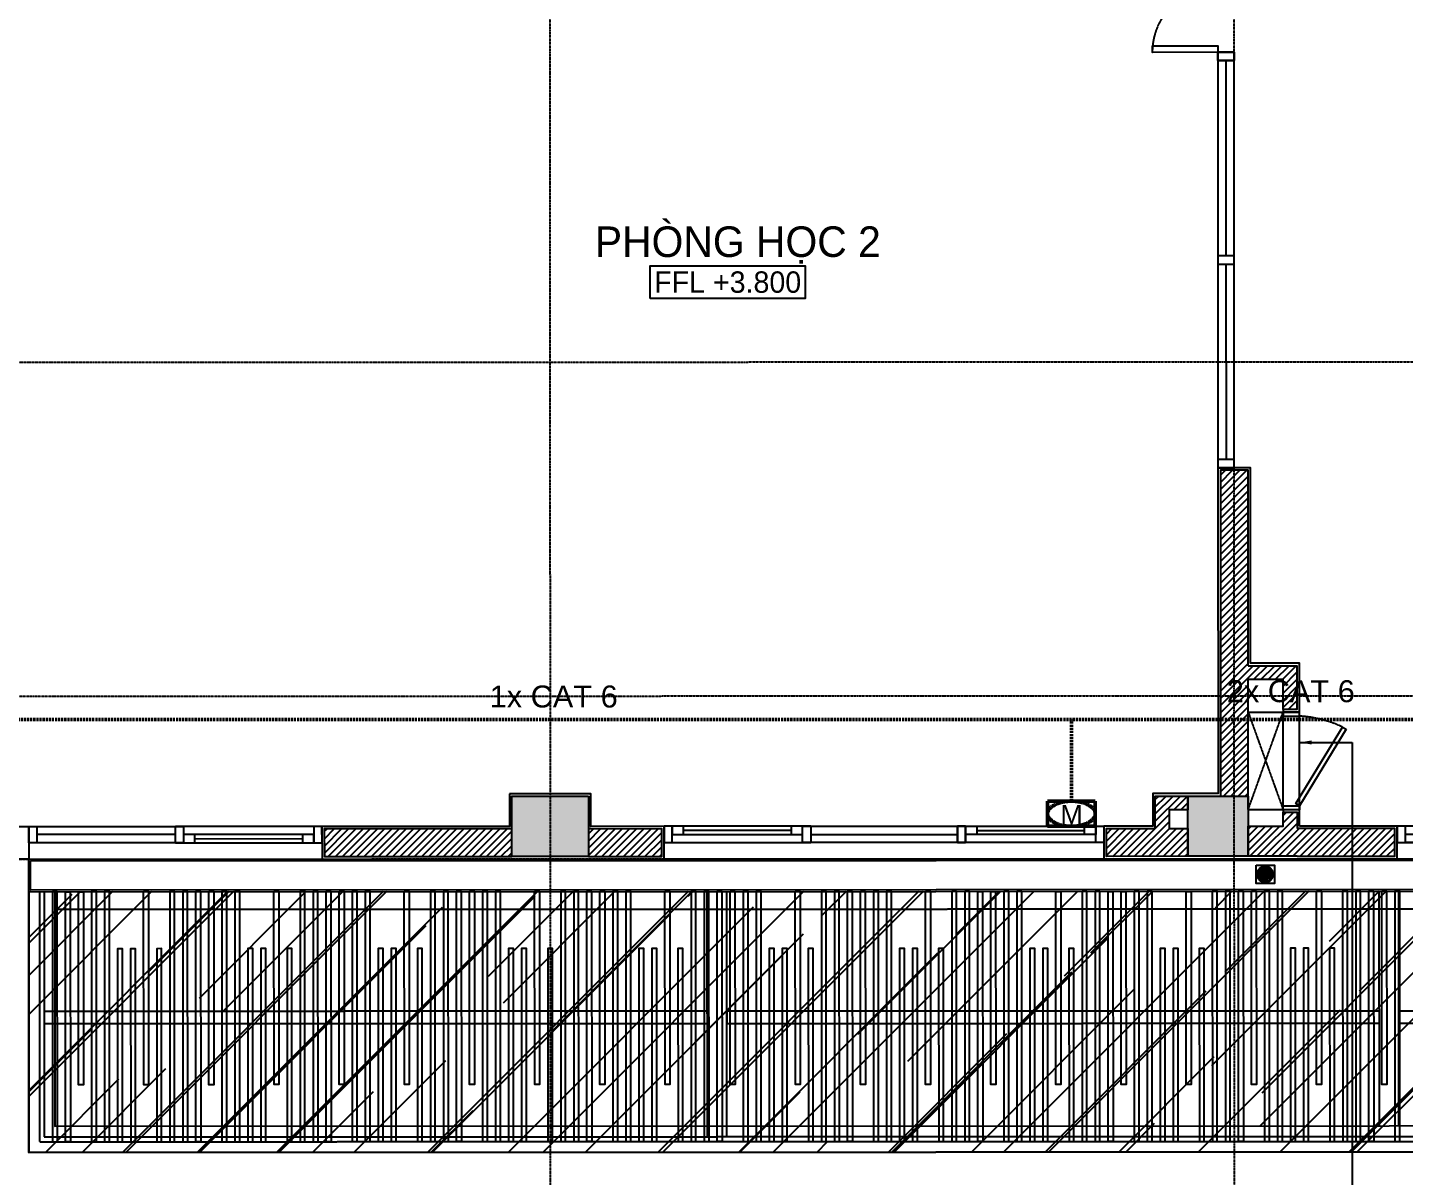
# Model space of a CAD drawing. Header units: inches. Extents: x 1721084 to 1854744, y 225101 to 488646.
# Drawn here: x 1727516 to 1735970, y 330174 to 337228 of the extents above; entities that cross this region are included whole.
import ezdxf
from ezdxf.enums import TextEntityAlignment as Align

# ---------------------------------------------------------------- set-up
doc = ezdxf.new("R2010")
doc.units = ezdxf.units.IN
doc.header["$MEASUREMENT"] = 0
doc.set_wipeout_variables(frame=1)
for name, pattern in [('ACAD_ISO03W100', [30, 12, -18]), ('DASHDOT', [25.399999999999995, 12.7, -6.349999999999998, 0, -6.349999999999998]), ('DASHED', [19.049999999999997, 12.7, -6.349999999999998]), ('X-PL-T2$0$X-GRID-T2$0$CENTER2', [1.125, 0.75, -0.125, 0.125, -0.125]), ('X-PL-T2$0$X-PL-T2$0$DASHEDX2', [1.5, 1, -0.5]), ('X-PL-T2$0$X-PL-T2$0$HIDDEN2', [0.1875, 0.125, -0.0625])]:
    doc.linetypes.add(name, pattern=pattern)
for name, color, linetype in [('A-ANNO-DIM 100', 252, 'Continuous'), ('DIEN - DAY DIEN', 2, 'ACAD_ISO03W100'), ('e-WIRE', 6, 'ACAD_ISO03W100'), ('X-PL-T2$0$A-XREF', 250, 'Continuous'), ('X-PL-T2$0$X-COLUM-T2$0$A-FLOR-COLS-CONC', 250, 'Continuous'), ('X-PL-T2$0$X-COLUM-T2$0$A-FLOR-PATT', 250, 'Continuous'), ('X-PL-T2$0$X-GRID-T2$0$A-GRID', 9, 'X-PL-T2$0$X-GRID-T2$0$CENTER2'), ('X-PL-T2$0$X-PL-T2$0$A-ANNO-RNAM', 250, 'Continuous'), ('X-PL-T2$0$X-PL-T2$0$A-FLOR-ABOV', 250, 'X-PL-T2$0$X-PL-T2$0$HIDDEN2'), ('X-PL-T2$0$X-PL-T2$0$A-FLOR-DOOR', 250, 'Continuous'), ('X-PL-T2$0$X-PL-T2$0$A-FLOR-MED', 33, 'Continuous'), ('X-PL-T2$0$X-PL-T2$0$A-FLOR-PATT', 250, 'Continuous'), ('X-PL-T2$0$X-PL-T2$0$A-FLOR-WALL', 250, 'Continuous'), ('X-PL-T2$0$X-PL-T2$0$A-FLOR-WALL-FNSH', 250, 'Continuous'), ('X-PL-T2$0$X-PL-T2$0$A-FLOR-WALL-PART', 250, 'Continuous'), ('X-PL-T2$0$X-PL-T2$0$A-FLOR-WDW', 250, 'Continuous'), ('X-PL-T2$0$X-PL-T2$0$A-FURN-EQPM', 250, 'Continuous'), ('X-PL-T2$0$X-PL-T2$0$A-XREF', 250, 'Continuous'), ('X-PL-T2$0$X-PL-T2$0$I-ANNO-LEVL-PLAN', 250, 'Continuous'), ('Xref$0$noi that13-5-2008$0$ID-FURN-ROOM-N', 6, 'Continuous')]:
    doc.layers.add(name, color=color, linetype=linetype)
doc.layers.add('TTLL', color=252, linetype='DASHED', lineweight=50)
doc.styles.add('HDUNGARC', font='vn_vni.shx')
doc.styles.add('X-PL-T2$0$HDUNGARC', font='vn_vni.shx')
doc.styles.add('X-PL-T2$0$X-PL-T2$0$SYMBTEXT', font='VAVON_.TTF')
doc.styles.add('Xref$0$noi that13-5-2008$0$Arial', font='arial.ttf')
doc.dimstyles.new('X-PL-T2$0$DIM-75', dxfattribs={"dimscale": 75, "dimtxt": 2, "dimasz": 1, "dimexe": 1, "dimexo": 1, "dimgap": 0.5, "dimtad": 1, "dimdec": 0, "dimzin": 0, "dimdsep": 46, "dimtxsty": 'X-PL-T2$0$HDUNGARC', "dimblk": 'X-PL-T2$0$_ArchTick', "dimcen": 2, "dimdle": 1, "dimclrd": 256, "dimclre": 9, "dimclrt": 3, "dimadec": 0, "dimazin": 0, "dimtfac": 1, "dimtdec": 0, "dimtix": 1, "dimtmove": 2, "dimatfit": 2, "dimfxl": 1, "dimtolj": 1, "dimtzin": 0, "dimarcsym": 2})
pattern_1 = [(45, (0, 0), (-22.09708691207961, 22.09708691207961), [])]

# ---------------------------------------------------------------- blocks, each defined once
blk = doc.blocks.new('X-PL-T2$0$X-COLUM-T2')
at = {"layer": 'X-PL-T2$0$X-COLUM-T2$0$A-FLOR-PATT'}
h = blk.add_hatch(dxfattribs=at)
h.set_pattern_fill('!BTCT', color=250, scale=20, pattern_type=2)
h.set_pattern_definition([(50, (0, 0), (143.4520365201507, -12.55042699651902), [15, -165]), (355, (0, 0), (-27.7502667226, 150.4384267400024), [12, -132]), (100.4514, (11.954336, -1.045868), (115.7018763428043, 137.8879084121907), [12.748038, -140.2284224]), (46.18419999999999, (0, 40), (213.4482097251289, -33.10380286580361), [22.5, -247.5]), (96.6356, (17.787349, 37.2413386), (186.9325411097406, 194.8235741800883), [19.1220576, -210.3426]), (351.1842000000001, (0, 40), (186.9323890267254, 194.8237201850649), [18, -198]), (21, (20, 30), (119.3814104236923, -80.52377813306776), [15, -165]), (326, (20, 30), (48.66306638431634, 145.0300090093706), [12, -132]), (71.45140000000002, (29.9484466, 23.2896788), (168.0445257162979, 64.50609934199048), [12.748038, -140.2284224]), (37.50000000000001, (0, 0), (2.431971063458133, 66.5787707662623), [0, -130.4, 0, -134, 0, -132.5]), (7.499999999999999, (0, 0), (52.61390748842972, 78.88234237647204), [0, -76.39999999999998, 0, -127.4, 0, -50.5]), (327.5, (-44.59999999999999, 0), (106.7644872344818, -4.510974346875951), [0, -50, 0, -156, 0, -207]), (317.5, (-64.6, 0), (116.6372338684772, 20.02099646646354), [0, -65, 0, -103.6, 0, -147]), (45, (0, 0), (-60.10407640085654, 60.10407640085654), []), (45, (0, 24.5), (-60.10407640085654, 60.10407640085654), [])])
h.paths.add_polyline_path([(20684.99999999997, 3915.000000000029), (20684.99999999997, 4285.000000000029), (20315.00000000014, 4285.000000000029), (20315.00000000014, 3915.000000000028)])
h.paths.add_polyline_path([(20684.99999918885, 685.0000000000252), (19915, 685.0000000000252), (19915, 374.633291643343), (20684.99999918885, 374.633291643343)])
h.paths.add_polyline_path([(15485.00000000006, -714.999999999898), (14815.00000000005, -714.999999999898), (14815.00000000005, -985.0000000000036), (15485.00000000006, -985.0000000000036)])
h.paths.add_polyline_path([(15014.99999999995, 3915.000000000008), (15384.99999999997, 3915.000000000006), (15384.99999999997, 4385.000000000029), (15014.99999999995, 4385.000000000029)])
h.paths.add_polyline_path([(8785.000000000158, 5464.999999999911), (8785.000000000158, 5934.999999999914), (8215.000000000158, 5934.999999999914), (8215.000000000158, 5464.999999999911)])
h.paths.add_polyline_path([(4734.999999999986, -984.9999999999866), (4734.999999999985, -614.9999999999108), (4264.999999999987, -614.9999999999127), (4264.999999999985, -984.9999999999866)])
h.paths.add_polyline_path([(8415.000000000015, -984.9999999999866), (8785.000000000016, -984.9999999999866), (8785.000000000016, -615), (8415.000000000015, -615.0000000000017)])
h.paths.add_polyline_path([(8785.000000000213, 11336.55203909345), (8415.00000000019, 11358.38688596063), (8415.000000000196, 10965.00146173001), (8785.000000000211, 10965.00000000014)])
h.paths.add_polyline_path([(20685.04201184696, 10634.25258519434), (20315.0000000002, 10656.09319950877), (20315.0000000002, 10215.00000000132), (20685.04201184696, 10215.00000000132)])
h.paths.add_polyline_path([(4734.999999999854, 11575.5550926392), (4264.999999999854, 11603.29124947027), (4264.999999999854, 11214.99999999993), (4734.999999999854, 11214.99999999993)])
h.paths.add_polyline_path([(15, 11335.00000000012), (15, 10965.00000000012), (385, 10965.00000000012), (385, 11335.00000000012)])
h.paths.add_polyline_path([(15, 5935.000000000001), (15, 5465), (585, 5465), (585, 5935)])
h.paths.add_polyline_path([(385, 15), (385, 385), (15, 385), (15, 15)])
at = {"layer": 'X-PL-T2$0$X-COLUM-T2$0$A-FLOR-COLS-CONC'}
blk.add_lwpolyline([(4734.999999999985, -614.9999999999127), (4734.999999999985, -984.9999999999866), (4264.999999999985, -984.9999999999866), (4264.999999999985, -614.9999999999127), (4734.999999999985, -614.9999999999127), (4734.999999999985, -614.9999999999127)], dxfattribs=at)
blk.add_lwpolyline([(8415.000000000015, -615), (8785.000000000016, -615), (8785.000000000016, -984.9999999999866), (8415.000000000015, -984.9999999999866)], close=True, dxfattribs=at)
blk = doc.blocks.new('X-PL-T2$0$X-PL-T2$0$gen dien')
for p, q in [((-100, 1.096632332e-07), (-100, 600.0000001096632)), ((0, 600), (-100, 600.0000001096632)), ((-100, 600.0000001096632), (-100, 575.0000000548317)), ((0, 0), (0, 600.0000001096632)), ((0, 574.9999999451683), (0, 600)), ((-100, 575.0000000548317), (0, 574.9999999451683)), ((-100, 1.096632332e-07), (-100, 25.00000005555194)), ((-100, 25.00000005555194), (0, 24.99999994588871)), ((0, 0), (-100, 1.096632332e-07)), ((0, 24.99999994588871), (0, 0))]:
    blk.add_line(p, q)
blk.add_lwpolyline([(285.9985910355408, 494.8014253642134), (0, 24.99999994588871), (-21.35025486489758, 38.00640905639011), (264.6442833971305, 507.8011771033426), (285.9985910355408, 494.8014253642134)])
at = {"color": 8, "linetype": 'X-PL-T2$0$X-PL-T2$0$DASHEDX2'}
blk.add_arc((-36.11508993109419, -121.9436275932345), 697.8787284959468, 64.47135879582088, 87.03362941652279, dxfattribs=at)
at = {"layer": 'X-PL-T2$0$X-PL-T2$0$A-FLOR-ABOV', "linetype": 'X-PL-T2$0$X-PL-T2$0$DASHEDX2'}
for p, q in [((-314.9995672159293, 600.0000001096632), (-100, 1.096632332e-07)), ((-314.9995672159293, 1.096631195e-07), (-100, 600.0000001096632)), ((-314.9995672159293, 600.0000001096632), (-100, 600.0000001096632)), ((-314.9995672159293, 1.096631195e-07), (-314.9995672159293, 600.0000001096632)), ((-100, 1.096632332e-07), (-314.9995672159293, 1.096631195e-07))]:
    blk.add_line(p, q, dxfattribs=at)
blk = doc.blocks.new('*U605')
at = {"color": 0, "ltscale": 40}
for p, q in [((-599.9999975787941, 100.0000002190936), (300.0000024213223, 100.0000002187007)), ((300.000002421235, 0.0170987286328478), (-599.9999975787941, 0.0170987289821148))]:
    blk.add_line(p, q, dxfattribs=at)
at = {"ltscale": 40}
for p, q in [((180.0000024213368, 75.00000021880257), (-479.999997578794, 75.00000021915184)), ((-479.999997578794, 50.00000021909364), (180.0000024213368, 50.00000021880257))]:
    blk.add_line(p, q, dxfattribs=at)
at = {"color": 0, "lineweight": -2}
for points in [[(-599.9999975787941, 100.0000002190936), (-549.9999975787941, 100.0000002190936), (-549.9999975787941, 0.0170987289821148), (-599.9999975787941, 0.0170987289821148)], [(300.0000024213368, 100.0000002187443), (250.0000024213368, 100.0000002188025), (250.0000024213368, 0.0170987286910555), (300.0000024213368, 0.0170987286328478)]]:
    blk.add_lwpolyline(points, close=True, dxfattribs=at)
at = {"ltscale": 40}
for points in [[(-549.9999975787941, 50.00000021909364), (-479.999997578794, 50.00000021909364), (-479.999997578794, 100.0000002190936), (-549.9999975787941, 100.0000002190936)], [(180.0000024213368, 50.00000021880257), (250.0000024213368, 50.00000021880257), (250.0000024213368, 100.0000002188025), (180.0000024213368, 100.0000002188025)]]:
    blk.add_lwpolyline(points, close=True, dxfattribs=at)
blk = doc.blocks.new('*U619')
at = {"color": 0, "ltscale": 40}
for p, q in [((-599.9999975787941, 100.0000002190936), (300.0000024213659, 100.0000002187008)), ((300.0000024212786, 0.0170987286329301), (-599.9999975787941, 0.0170987289821148))]:
    blk.add_line(p, q, dxfattribs=at)
at = {"ltscale": 40}
for p, q in [((-479.999997578794, 50.01709872909852), (180.0000024213805, 50.01709872973874)), ((180.0000024213805, 25.01709872973874), (-479.999997578794, 25.01709872904033))]:
    blk.add_line(p, q, dxfattribs=at)
at = {"color": 0, "lineweight": -2}
for points in [[(-599.9999975787941, 100.0000002190936), (-549.9999975787941, 100.0000002190936), (-549.9999975787941, 0.0170987289821148), (-599.9999975787941, 0.0170987289821148)], [(300.0000024213805, 100.0000002187444), (250.0000024213805, 100.0000002188025), (250.0000024213805, 0.0170987286911377), (300.0000024213805, 0.0170987286329301)]]:
    blk.add_lwpolyline(points, close=True, dxfattribs=at)
at = {"ltscale": 40}
for points in [[(-549.9999975787941, 50.01709872909852), (-479.999997578794, 50.01709872909852), (-479.999997578794, 0.0170987290985352), (-549.9999975787941, 0.0170987290985352)], [(180.0000024213805, 50.01709872973874), (250.0000024213805, 50.01709872973874), (250.0000024213805, 0.0170987297387382), (180.0000024213805, 0.0170987297387382)]]:
    blk.add_lwpolyline(points, close=True, dxfattribs=at)
blk = doc.blocks.new('*U606')
for points in [[(0, 0), (50, 0), (50, 100), (0, 100)], [(0, 0), (950.0000000000737, 0), (950.0000000000737, 100), (0, 100)], [(900.0000000000736, 0), (950.0000000000737, 0), (950.0000000000737, 100), (900.0000000000736, 100)]]:
    blk.add_lwpolyline(points, close=True)
at = {"color": 8}
blk.add_lwpolyline([(50, 50), (900.0000000000736, 50)], dxfattribs=at)
blk = doc.blocks.new('X-PL-T2$0$X-PL-T2$0$A$C70671BA8')
at = {"color": 0, "linetype": 'ByBlock', "ltscale": 10}
for points in [[(-16079.99994516372, -1.34706351673e-05), (-16049.99994516371, -1.34706351673e-05), (-16049.99994516371, 1534.999549567728), (-16079.99994516372, 1534.999549567728)], [(-15969.99994516373, -1.4304969227e-06), (-15999.99994516372, -1.4304969227e-06), (-15999.99994444847, 1534.999561607867), (-15969.99994444846, 1534.999561607867)], [(-15839.99994516372, -1.4304969227e-06), (-15809.99994516373, -1.4304969227e-06), (-15809.99994516371, 1534.999561607867), (-15839.99994516372, 1534.999561607867)], [(-15759.99994552135, -4.4107291615e-06), (-15729.99994552135, -4.4107291615e-06), (-15729.99994552135, 1534.999558627634), (-15759.99994552135, 1534.999558627634)], [(-15519.99994683265, 1534.999561250239), (-15489.99994671344, 1534.999561250239), (-15489.99994719028, 349.9999982118752), (-15519.99994719028, 349.9999982118752)], [(-15359.99994754791, -1.0371193639e-05), (-15329.99994754791, -1.0371193639e-05), (-15329.99994754791, 1534.999552667169), (-15359.99994754791, 1534.999552667169)], [(-15279.99994790554, -1.33514258778e-05), (-15249.99994790554, -1.33514258778e-05), (-15249.99994790553, 1534.999549686938), (-15279.99994790554, 1534.999549686938)], [(-15169.99994790554, -1.3112876331e-06), (-15199.99994790554, -1.3112876331e-06), (-15199.99994719028, 1534.999561727076), (-15169.99994719028, 1534.999561727076)], [(-15039.99994790554, -1.3112876331e-06), (-15009.99994790554, -1.3112876331e-06), (-15009.99994790553, 1534.999561727076), (-15039.99994790554, 1534.999561727076)], [(-14959.99994826317, -4.2915198719e-06), (-14929.99994826317, -4.2915198719e-06), (-14929.99994826316, 1534.999558746844), (-14959.99994826316, 1534.999558746844)], [(-14719.99994957446, 1534.999561369448), (-14689.99994945526, 1534.999561369448), (-14689.9999499321, 349.9999983310845), (-14719.9999499321, 349.9999983310845)], [(-14559.99995028972, -1.02519843495e-05), (-14529.99995028972, -1.02519843495e-05), (-14529.99995028972, 1534.999552786379), (-14559.99995028972, 1534.999552786379)], [(-14479.99995064735, -1.32322165882e-05), (-14449.99995064735, -1.32322165882e-05), (-14449.99995064735, 1534.999549806147), (-14479.99995064735, 1534.999549806147)], [(-14369.99995064735, -1.1920783436e-06), (-14399.99995064735, -1.1920783436e-06), (-14399.99994993209, 1534.999561846285), (-14369.99994993209, 1534.999561846285)], [(-14239.99995064735, -1.1920783436e-06), (-14209.99995064735, -1.1920783436e-06), (-14209.99995064735, 1534.999561846285), (-14239.99995064735, 1534.999561846285)], [(-14159.99995100498, -4.1723105824e-06), (-14129.99995100498, -4.1723105824e-06), (-14129.99995100498, 1534.999558866053), (-14159.99995100498, 1534.999558866053)], [(-13919.99995231628, 1534.999561488657), (-13889.99995219707, 1534.999561488657), (-13889.99995267391, 349.9999984502938), (-13919.99995267391, 349.9999984502938)], [(-13759.99995303154, -1.01327750599e-05), (-13729.99995303154, -1.01327750599e-05), (-13729.99995303153, 1534.999552905589), (-13759.99995303153, 1534.999552905589)], [(-13679.99995338917, -1.31130072987e-05), (-13649.99995338917, -1.31130072987e-05), (-13649.99995338916, 1534.999549925356), (-13679.99995338916, 1534.999549925356)], [(-13569.99995338917, -1.072869054e-06), (-13599.99995338917, -1.072869054e-06), (-13599.99995267391, 1534.999561965495), (-13569.99995267391, 1534.999561965495)], [(-13439.99995338917, -1.072869054e-06), (-13409.99995338917, -1.072869054e-06), (-13409.99995338916, 1534.999561965495), (-13439.99995338916, 1534.999561965495)], [(-13359.99995374679, -4.0531012928e-06), (-13329.99995374679, -4.0531012928e-06), (-13329.99995374679, 1534.999558985262), (-13359.99995374679, 1534.999558985262)], [(-13119.99995505809, 1534.999561607867), (-13089.99995493888, 1534.999561607867), (-13089.99995541572, 349.9999985695031), (-13119.99995541572, 349.9999985695031)], [(-12959.99995577335, -1.00135657704e-05), (-12929.99995577335, -1.00135657704e-05), (-12929.99995577335, 1534.999553024798), (-12959.99995577335, 1534.999553024798)], [(-12879.99995613098, -1.29937980091e-05), (-12849.99995613098, -1.29937980091e-05), (-12849.99995613097, 1534.999550044566), (-12879.99995613098, 1534.999550044566)], [(-12769.99995613098, -9.536597645e-07), (-12799.99995613098, -9.536597645e-07), (-12799.99995541572, 1534.999562084704), (-12769.99995541572, 1534.999562084704)], [(-12639.99995613098, -9.536597645e-07), (-12609.99995613098, -9.536597645e-07), (-12609.99995613098, 1534.999562084704), (-12639.99995613098, 1534.999562084704)], [(-12559.99995648861, -3.9338920033e-06), (-12529.99995648861, -3.9338920033e-06), (-12529.9999564886, 1534.999559104472), (-12559.9999564886, 1534.999559104472)], [(-12319.9999577999, 1534.999561727076), (-12289.9999576807, 1534.999561727076), (-12289.99995815754, 349.9999986887124), (-12319.99995815754, 349.9999986887124)], [(-12159.99995851517, -9.8943564808e-06), (-12129.99995851516, -9.8943564808e-06), (-12129.99995851516, 1534.999553144007), (-12159.99995851516, 1534.999553144007)], [(-12079.99995887279, -1.28745887196e-05), (-12049.99995887279, -1.28745887196e-05), (-12049.99995887279, 1534.999550163775), (-12079.99995887279, 1534.999550163775)], [(-11969.99995887279, -8.344504749e-07), (-11999.99995887279, -8.344504749e-07), (-11999.99995815753, 1534.999562203913), (-11969.99995815753, 1534.999562203913)], [(-11839.99995887279, -8.344504749e-07), (-11809.99995887279, -8.344504749e-07), (-11809.99995887279, 1534.999562203913), (-11839.99995887279, 1534.999562203913)], [(-11759.99995923042, -3.8146827137e-06), (-11729.99995923042, -3.8146827137e-06), (-11729.99995923042, 1534.999559223681), (-11759.99995923042, 1534.999559223681)], [(-11519.99996054172, 1534.999561846285), (-11489.99996042251, 1534.999561846285), (-11489.99996089935, 349.9999988079216), (-11519.99996089935, 349.9999988079216)], [(-11359.99996125698, -9.7751471912e-06), (-11329.99996125698, -9.7751471912e-06), (-11329.99996125698, 1534.999553263216), (-11359.99996125697, 1534.999553263216)], [(-11279.99996161461, -1.275537943e-05), (-11249.99996161461, -1.275537943e-05), (-11249.9999616146, 1534.999550282984), (-11279.9999616146, 1534.999550282984)], [(-11169.99996161461, -7.152411854e-07), (-11199.99996161461, -7.152411854e-07), (-11199.99996089935, 1534.999562323122), (-11169.99996089935, 1534.999562323122)], [(-11039.99996161461, -7.152411854e-07), (-11009.99996161461, -7.152411854e-07), (-11009.9999616146, 1534.999562323122), (-11039.9999616146, 1534.999562323122)], [(-10959.99996197224, -3.6954734242e-06), (-10929.99996197223, -3.6954734242e-06), (-10929.99996197223, 1534.99955934289), (-10959.99996197223, 1534.99955934289)], [(-10719.99996328353, 1534.999561965495), (-10689.99996316432, 1534.999561965495), (-10689.99996364117, 349.9999989271309), (-10719.99996364116, 349.9999989271309)], [(-10559.99996399879, -9.6559379017e-06), (-10529.99996399879, -9.6559379017e-06), (-10529.99996399879, 1534.999553382426), (-10559.99996399879, 1534.999553382426)], [(-10479.99996435642, -1.26361701405e-05), (-10449.99996435642, -1.26361701405e-05), (-10449.99996435642, 1534.999550402193), (-10479.99996435642, 1534.999550402193)], [(-10369.99996435642, -5.960318958e-07), (-10399.99996435642, -5.960318958e-07), (-10399.99996364116, 1534.999562442331), (-10369.99996364116, 1534.999562442331)], [(-10239.99996435642, -5.960318958e-07), (-10209.99996435642, -5.960318958e-07), (-10209.99996435642, 1534.999562442331), (-10239.99996435642, 1534.999562442331)], [(-10159.99996471405, -3.5762641346e-06), (-10129.99996471405, -3.5762641346e-06), (-10129.99996471404, 1534.999559462099), (-10159.99996471405, 1534.999559462099)], [(-9919.99996602535, 1534.999562084704), (-9889.99996590614, 1534.999562084704), (-9889.99996638298, 349.9999990463402), (-9919.99996638298, 349.9999990463402)], [(-9759.999966740608, -9.5367286121e-06), (-9729.999966740608, -9.5367286121e-06), (-9729.999966740605, 1534.999553501635), (-9759.999966740605, 1534.999553501635)], [(-9679.999967098236, -1.25169608509e-05), (-9649.999967098236, -1.25169608509e-05), (-9649.999967098232, 1534.999550521403), (-9679.999967098232, 1534.999550521403)], [(-9569.999967098236, -4.768226063e-07), (-9599.999967098236, -4.768226063e-07), (-9599.999966382977, 1534.999562561541), (-9569.999966382979, 1534.999562561541)], [(-9439.999967098236, -4.768226063e-07), (-9409.999967098236, -4.768226063e-07), (-9409.999967098232, 1534.999562561541), (-9439.999967098232, 1534.999562561541)], [(-9359.999967455864, -3.4570548451e-06), (-9329.999967455864, -3.4570548451e-06), (-9329.999967455858, 1534.999559581309), (-9359.99996745586, 1534.999559581309)], [(-9119.999968767162, 1534.999562203913), (-9089.999968647951, 1534.999562203913), (-9089.999969124796, 349.9999991655495), (-9119.999969124794, 349.9999991655495)], [(-8959.999969482424, -9.4175193226e-06), (-8929.99996948242, -9.4175193226e-06), (-8929.999969482418, 1534.999553620844), (-8959.999969482415, 1534.999553620844)], [(-8879.999969840048, -1.23977515614e-05), (-8849.99996984005, -1.23977515614e-05), (-8849.999969840046, 1534.999550640612), (-8879.999969840048, 1534.999550640612)], [(-8769.99996984005, -3.576133167e-07), (-8799.999969840048, -3.576133167e-07), (-8799.99996912479, 1534.99956268075), (-8769.99996912479, 1534.99956268075)], [(-8639.999969840048, -3.576133167e-07), (-8609.99996984005, -3.576133167e-07), (-8609.999969840046, 1534.99956268075), (-8639.999969840046, 1534.99956268075)], [(-8559.999970197678, -3.3378455555e-06), (-8529.999970197676, -3.3378455555e-06), (-8529.999970197674, 1534.999559700518), (-8559.999970197674, 1534.999559700518)], [(-8319.999971508974, 1534.999562323122), (-8289.999971389765, 1534.999562323122), (-8289.999971866608, 349.9999992847588), (-8319.999971866606, 349.9999992847588)], [(-8159.999972224236, -9.298310033e-06), (-8129.999972224236, -9.298310033e-06), (-8129.999972224231, 1534.999553740053), (-8159.999972224232, 1534.999553740053)], [(-8079.999972581864, -1.22785422718e-05), (-8049.999972581862, -1.22785422718e-05), (-8049.999972581859, 1534.999550759821), (-8079.999972581859, 1534.999550759821)], [(-7969.999972581864, -2.384040272e-07), (-7999.999972581864, -2.384040272e-07), (-7999.999971866604, 1534.999562799959), (-7969.999971866603, 1534.999562799959)], [(-7839.999972581862, -2.384040272e-07), (-7809.999972581862, -2.384040272e-07), (-7809.999972581859, 1534.999562799959), (-7839.999972581859, 1534.999562799959)], [(-15679.99994564056, -1.6689155018e-06), (-15649.99994564056, -1.6689155018e-06), (-15649.99994564056, 1184.999561607867), (-15679.99994564056, 1184.999561607867)], [(-15599.99994575977, -1.5497062122e-06), (-15569.99994575977, -1.5497062122e-06), (-15569.99994575977, 1184.999561727076), (-15599.99994575977, 1184.999561727076)], [(-15439.99994719028, -1.6689155018e-06), (-15409.99994719028, -1.6689155018e-06), (-15409.99994719028, 1184.999561607867), (-15439.99994719028, 1184.999561607867)], [(-14879.99994838238, -1.5497062122e-06), (-14849.99994838237, -1.5497062122e-06), (-14849.99994838237, 1184.999561727076), (-14879.99994838238, 1184.999561727076)], [(-14799.99994850158, -1.4304969227e-06), (-14769.99994850159, -1.4304969227e-06), (-14769.99994850159, 1184.999561846285), (-14799.99994850158, 1184.999561846285)], [(-14639.9999499321, -1.5497062122e-06), (-14609.9999499321, -1.5497062122e-06), (-14609.9999499321, 1184.999561727076), (-14639.9999499321, 1184.999561727076)], [(-14079.99995112419, -1.4304969227e-06), (-14049.99995112419, -1.4304969227e-06), (-14049.99995112419, 1184.999561846285), (-14079.99995112419, 1184.999561846285)], [(-13999.9999512434, -1.3112876331e-06), (-13969.9999512434, -1.3112876331e-06), (-13969.9999512434, 1184.999561965494), (-13999.9999512434, 1184.999561965494)], [(-13839.99995267391, -1.4304969227e-06), (-13809.99995267391, -1.4304969227e-06), (-13809.99995267391, 1184.999561846285), (-13839.99995267391, 1184.999561846285)], [(-13279.999953866, -1.3112876331e-06), (-13249.999953866, -1.3112876331e-06), (-13249.999953866, 1184.999561965494), (-13279.999953866, 1184.999561965494)], [(-13199.99995398521, -1.1920783436e-06), (-13169.99995398521, -1.1920783436e-06), (-13169.99995398521, 1184.999562084704), (-13199.99995398521, 1184.999562084704)], [(-13039.99995541572, -1.3112876331e-06), (-13009.99995541572, -1.3112876331e-06), (-13009.99995541572, 1184.999561965494), (-13039.99995541572, 1184.999561965494)], [(-12479.99995660782, -1.1920783436e-06), (-12449.99995660782, -1.1920783436e-06), (-12449.99995660782, 1184.999562084704), (-12479.99995660782, 1184.999562084704)], [(-12399.99995672703, -1.072869054e-06), (-12369.99995672703, -1.072869054e-06), (-12369.99995672703, 1184.999562203913), (-12399.99995672703, 1184.999562203913)], [(-12239.99995815754, -1.1920783436e-06), (-12209.99995815754, -1.1920783436e-06), (-12209.99995815754, 1184.999562084704), (-12239.99995815754, 1184.999562084704)], [(-11679.99995934963, -1.072869054e-06), (-11649.99995934963, -1.072869054e-06), (-11649.99995934963, 1184.999562203913), (-11679.99995934963, 1184.999562203913)], [(-11599.99995946884, -9.536597645e-07), (-11569.99995946884, -9.536597645e-07), (-11569.99995946884, 1184.999562323122), (-11599.99995946884, 1184.999562323122)], [(-11439.99996089935, -1.072869054e-06), (-11409.99996089935, -1.072869054e-06), (-11409.99996089935, 1184.999562203913), (-11439.99996089935, 1184.999562203913)], [(-10879.99996209144, -9.536597645e-07), (-10849.99996209144, -9.536597645e-07), (-10849.99996209144, 1184.999562323122), (-10879.99996209144, 1184.999562323122)], [(-10799.99996221065, -8.344504749e-07), (-10769.99996221065, -8.344504749e-07), (-10769.99996221065, 1184.999562442332), (-10799.99996221065, 1184.999562442332)], [(-10639.99996364116, -9.536597645e-07), (-10609.99996364117, -9.536597645e-07), (-10609.99996364117, 1184.999562323122), (-10639.99996364116, 1184.999562323122)], [(-10079.99996483326, -8.344504749e-07), (-10049.99996483326, -8.344504749e-07), (-10049.99996483326, 1184.999562442332), (-10079.99996483326, 1184.999562442332)], [(-9999.999964952473, -7.152411854e-07), (-9969.999964952469, -7.152411854e-07), (-9969.999964952469, 1184.999562561541), (-9999.999964952473, 1184.999562561541)], [(-9839.99996638298, -8.344504749e-07), (-9809.99996638298, -8.344504749e-07), (-9809.99996638298, 1184.999562442332), (-9839.99996638298, 1184.999562442332)], [(-9279.999967575075, -7.152411854e-07), (-9249.999967575071, -7.152411854e-07), (-9249.999967575071, 1184.999562561541), (-9279.999967575075, 1184.999562561541)], [(-9199.999967694283, -5.960318958e-07), (-9169.999967694283, -5.960318958e-07), (-9169.999967694283, 1184.99956268075), (-9199.999967694283, 1184.99956268075)], [(-9039.999969124794, -7.152411854e-07), (-9009.999969124796, -7.152411854e-07), (-9009.999969124796, 1184.999562561541), (-9039.999969124794, 1184.999562561541)], [(-8479.999970316887, -5.960318958e-07), (-8449.999970316885, -5.960318958e-07), (-8449.999970316885, 1184.99956268075), (-8479.999970316887, 1184.99956268075)], [(-8399.999970436098, -4.768226063e-07), (-8369.999970436094, -4.768226063e-07), (-8369.999970436094, 1184.999562799959), (-8399.999970436098, 1184.999562799959)], [(-8239.999971866606, -5.960318958e-07), (-8209.999971866608, -5.960318958e-07), (-8209.999971866608, 1184.99956268075), (-8239.999971866606, 1184.99956268075)]]:
    blk.add_lwpolyline(points, close=True, dxfattribs=at)
for points in [[(-15919.99994480609, 1534.999561488657), (-15889.99994480609, 1534.999561607867), (-15889.99994516373, 349.9999985695031), (-15919.99994516372, 349.9999985695031), (-15919.99994480609, 1534.999561607867)], [(-15119.99994754791, 1534.999561607867), (-15089.99994754791, 1534.999561727076), (-15089.99994790554, 349.9999986887124), (-15119.99994790554, 349.9999986887124), (-15119.99994754791, 1534.999561727076)], [(-14319.99995028972, 1534.999561727076), (-14289.99995028972, 1534.999561846285), (-14289.99995064735, 349.9999988079216), (-14319.99995064735, 349.9999988079216), (-14319.99995028972, 1534.999561846285)], [(-13519.99995303153, 1534.999561846285), (-13489.99995303153, 1534.999561965495), (-13489.99995338917, 349.9999989271309), (-13519.99995338917, 349.9999989271309), (-13519.99995303153, 1534.999561965495)], [(-12719.99995577335, 1534.999561965495), (-12689.99995577335, 1534.999562084704), (-12689.99995613098, 349.9999990463402), (-12719.99995613098, 349.9999990463402), (-12719.99995577335, 1534.999562084704)], [(-11919.99995851516, 1534.999562084704), (-11889.99995851516, 1534.999562203913), (-11889.99995887279, 349.9999991655495), (-11919.99995887279, 349.9999991655495), (-11919.99995851516, 1534.999562203913)], [(-11119.99996125698, 1534.999562203913), (-11089.99996125697, 1534.999562323122), (-11089.99996161461, 349.9999992847588), (-11119.99996161461, 349.9999992847588), (-11119.99996125698, 1534.999562323122)], [(-10319.99996399879, 1534.999562323122), (-10289.99996399879, 1534.999562442331), (-10289.99996435642, 349.9999994039681), (-10319.99996435642, 349.9999994039681), (-10319.99996399879, 1534.999562442331)], [(-9519.999966740605, 1534.999562442331), (-9489.999966740605, 1534.999562561541), (-9489.999967098236, 349.9999995231773), (-9519.999967098236, 349.9999995231773), (-9519.999966740605, 1534.999562561541)], [(-8719.99996948242, 1534.999562561541), (-8689.99996948242, 1534.99956268075), (-8689.99996984005, 349.9999996423867), (-8719.999969840052, 349.9999996423867), (-8719.99996948242, 1534.99956268075)], [(-7919.999972224232, 1534.99956268075), (-7889.999972224234, 1534.999562799959), (-7889.999972581862, 349.999999761596), (-7919.999972581864, 349.999999761596), (-7919.999972224232, 1534.999562799959)]]:
    blk.add_lwpolyline(points, dxfattribs=at)
blk = doc.blocks.new('X-PL-T2$0$X-PL-T2$0$PHEU THU 115X115')
blk.add_wipeout([(-57.5, 0), (57.5, 0), (57.5, -115), (-57.5, -115)])
for p, q in [((-15.43790575498133, -23.58826450755441), (14.24268701775872, -23.58826450755441)), ((-15.43790575498133, -91.4117354924456), (14.24268701775872, -91.4117354924456))]:
    blk.add_line(p, q)
blk.add_lwpolyline([(-57.5, 0), (57.5, 0), (57.5, -115), (-57.5, -115)], close=True)
for points in [[(-9.482600924791768, -54.19603434290184), (-43.28344451003068, -54.19603434290184)], [(-43.28344451003068, -60.65419115152329), (-9.482600924791768, -60.65419115152329)], [(36.49155470221013, -42.87137462652025), (-36.40955630420649, -42.87137462652025)], [(-36.40955630420649, -48.58054185540822), (36.49155470221013, -48.58054185540822)], [(-36.40955630420649, -66.41945814459177), (36.49155470221013, -66.41945814459177)], [(36.49155470221013, -72.12862537347974), (-36.40955630420649, -72.12862537347974)], [(30.4041321240511, -30.40287615318084), (30.4041321240511, -30.40287615318084), (-31.43376121902838, -30.40287615318084)], [(-31.43376121902838, -36.863928665196), (30.4041321240511, -36.863928665196)], [(-31.43376121902838, -78.136071334804), (30.4041321240511, -78.136071334804)], [(30.4041321240511, -84.59712384681916), (30.4041321240511, -84.59712384681916), (-31.43376121902838, -84.59712384681916)], [(8.978155363991391, -54.19603434290184), (42.7789989492303, -54.19603434290184)], [(42.7789989492303, -60.65419115152329), (8.978155363991391, -60.65419115152329)]]:
    blk.add_lwpolyline(points)
for radius in [51.45152249066621, 46.57292621760693, 4.594603257156433]:
    blk.add_circle((-0.2522227804001886, -57.5), radius)
for centre, radius, start, end in [((-42.55626883552759, -57.42511274721619), 3.309944380612229, 102.6910741584825, 257.3089258415174), ((-36.3302054702508, -45.72595824096788), 2.855686286463456, 91.59228034863337, 268.4077196513667), ((-36.3302054702508, -69.27404175903939), 2.855686286463456, 91.59228034863337, 268.4077196513667), ((-31.12392294632446, -33.63340240919206), 3.245350465819644, 95.47845449965135, 264.5215455003486), ((-31.12392294632446, -81.36659759081522), 3.245350465819644, 95.47845449965135, 264.5215455003486), ((-11.00198453679331, -57.4251127472089), 3.568679573956446, 295.1984696173395, 64.80153038266046), ((10.49753897599294, -57.4251127472089), 3.568679573956446, 115.1984696173395, 244.8015303826605), ((29.94667727740307, -33.63340240918478), 3.262754178219241, 278.0597159257377, 81.94028407426231), ((29.94667727740307, -81.36659759081522), 3.262754178219241, 278.0597159257377, 81.94028407426231), ((35.88332438809448, -45.72595824096061), 2.918662660680424, 282.0282235757958, 77.97177642420422), ((35.88332438809448, -69.27404175903212), 2.918662660680424, 282.0282235757958, 77.97177642420422), ((42.05182327472721, -57.42511274721619), 3.309944380612229, 282.6910741584826, 77.30892584151742)]:
    blk.add_arc(centre, radius, start, end)
for points in [[(14.24268701775872, -23.58826450755441), (16.71682635079196, -21.64592190393887), (15.00893013480527, -18.70718598294479), (9.913556541374417, -16.53520093131374), (-0.6807847030140693, -15.628228584319), (-13.14400985479005, -17.76942370249162), (-17.35475464031333, -20.73333771834587), (-17.6897810909868, -22.51271087943314), (-15.43790575498133, -23.58826450755441)], [(14.24268701775872, -91.4117354924456), (16.71682635079196, -93.35407809606113), (15.00893013480527, -96.2928140170552), (9.913556541374417, -98.46479906869357), (-0.6807847030140693, -99.371771415681), (-13.14400985479005, -97.23057629750838), (-17.35475464031333, -94.26666228166141), (-17.6897810909868, -92.48728912055955), (-15.43790575498133, -91.4117354924456)]]:
    blk.add_spline(points, degree=3)
blk = doc.blocks.new('X-PL-T2$0$X-PL-T2$0$MAICHE KINH 1')
at = {"layer": 'X-PL-T2$0$X-PL-T2$0$A-FLOR-PATT'}
h = blk.add_hatch(dxfattribs=at)
h.set_pattern_fill('AR-RROOF', color=8, scale=499.9999999999998, angle=225.0182454933999)
h.set_pattern_definition([(225.0182454933999, (41960.16294053515, -5834.778001286274), (-423.9037690227767, -1131.505896850867), [7499.99999999999, -999.9999999999987, 2499.999999999995, -499.9999999999991]), (225.0182454933999, (41666.91967530438, -6481.874120419124), (823.8165120010817, -116.410285432049), [1499.999999999997, -164.9999999999996, 2999.999999999995, -374.9999999999994]), (225.0182454933999, (42084.05861332475, -6312.035648960999), (-1600.935892899341, -2075.868316350194), [3999.999999999995, -699.9999999999987, 1999.999999999997, -499.9999999999991])])
h.paths.add_polyline_path([(16700, -1799.999999999996), (16700, -200.0004369616326), (0, -200.0004369616326), (0, -1799.999999999996)])
at = {"layer": 'X-PL-T2$0$X-PL-T2$0$A-FLOR-WALL-PART'}
for points in [[(0, -200), (16700, -200)], [(0, -200), (0, -1799.999999999996), (16700, -1799.999999999996), (16700, -200)], [(160, -200), (160, -1639.999999999993), (16540, -1639.999999999996), (16540, -200)], [(4165, -1704.999999999996), (4165, -200)], [(4285, -1704.999999999996), (4285, -200)], [(8290, -1639.999999999994), (8290, -200)], [(8410, -1639.999999999994), (8410, -200)]]:
    blk.add_lwpolyline(points, dxfattribs=at)
at = {"layer": 'X-PL-T2$0$X-PL-T2$0$A-FLOR-WALL-PART', "color": 251, "linetype": 'X-PL-T2$0$X-PL-T2$0$DASHEDX2'}
for points in [[(65, -200), (65, -1735), (16635, -1734.999999999996), (16635, -200)], [(95, -200), (95, -1705), (16605, -1704.999999999996), (16605, -200)], [(16540, -309.9999998807725), (160, -309.9999998807725)]]:
    blk.add_lwpolyline(points, dxfattribs=at)
for points in [[(4165, -1010.000436961629), (4165, -935.0004369616327), (95, -935.0004369616327), (95, -1010.000436961629)], [(8290, -1010.000436961629), (8290, -935.0004369616327), (4285, -935.0004369616327), (4285, -1010.000436961629)], [(12415, -1010.000436961629), (12415, -935.0004369616327), (8410, -935.0004369616327), (8410, -1010.000436961629)]]:
    blk.add_lwpolyline(points, close=True, dxfattribs=at)
at = {"layer": 'X-PL-T2$0$X-PL-T2$0$A-FLOR-PATT', "color": 250}
blk.add_blockref('X-PL-T2$0$X-PL-T2$0$A$C70671BA8', (16224.99994516372, -1734.999988198277), dxfattribs=at)
at = {"layer": 'X-PL-T2$0$X-PL-T2$0$A-FURN-EQPM', "color": 6, "xscale": 0.9708737864077668, "yscale": 0.9708737864077668, "zscale": 0.9708737864077668}
blk.add_blockref('X-PL-T2$0$X-PL-T2$0$PHEU THU 115X115', (7590, -40), dxfattribs=at)
at = {"layer": 'X-PL-T2$0$X-PL-T2$0$A-FLOR-WALL-PART'}
for points in [[(0, 0), (16700, 0), (16700, -1800), (0, -1799.999999999996)], [(10, -10), (16690, -10), (16690, -190), (10, -190)]]:
    blk.add_lwpolyline(points, close=True, dxfattribs=at)
blk = doc.blocks.new('X-PL-T2$0$X-PL-T2$0$IDEN-ELEV-PLAN')
blk.add_wipeout([(-6.333333333333286, -1.3333333333339823), (-6.333333333333286, 1.333333333332675), (6.333333333333385, 1.3333333333336412), (6.333333333333385, -1.3333333333330302)])
blk.add_lwpolyline([(-6.333333333333285, -1.333333333333981), (-6.333333333333285, 1.333333333332682), (6.33333333333337, 1.333333333333668), (6.33333333333337, -1.333333333333014)], close=True)
at = {"color": 2, "style": 'X-PL-T2$0$X-PL-T2$0$SYMBTEXT'}
blk.add_attdef('EL0.000', text='', height=1.999999999999999, dxfattribs=at).set_placement((2.84e-14, -1.066e-13), align=Align.MIDDLE)
blk = doc.blocks.new('X-PL-T2$0$X-GRID-T2')
at = {"layer": 'X-PL-T2$0$X-GRID-T2$0$A-GRID', "ltscale": 8}
for p, q in [((4500.000000000136, 15788.19757388748), (4500.000000000129, -4800.000000207501)), ((8699.999999999998, -4800.000000207502), (8700.000000000024, 15788.19757388748)), ((-3578.678544014041, 2050.0000000002), (14116.50000000014, 2050.000000000204)), ((-3578.678544014041, 2.000888e-10), (14116.50000000014, 2.037268e-10)), ((-3578.678544014041, -999.999999999818), (30471.78230564017, -999.9999999998159))]:
    blk.add_line(p, q, dxfattribs=at)
blk = doc.blocks.new('*U593')
for points in [[(0, 0), (50, 0), (50, 100), (0, 100)], [(0, 0), (1000.000000000073, 0), (1000.000000000073, 100), (0, 100)], [(950.0000000000737, 0), (1000.000000000073, 0), (1000.000000000073, 100), (950.0000000000737, 100)]]:
    blk.add_lwpolyline(points, close=True)
at = {"color": 8}
blk.add_lwpolyline([(50, 50), (950.0000000000737, 50)], dxfattribs=at)
blk = doc.blocks.new('X-PL-T2$0$X-PL-T2$0$S3000')
at = {"layer": 'X-PL-T2$0$X-PL-T2$0$A-FLOR-WDW'}
for name, p in [('*U619', (-2100.000002421286, -100.0000002190936)), ('*U593', (-1850.00000000008, -100.0000000005407))]:
    blk.add_blockref(name, p, dxfattribs=at)
at = {"layer": 'X-PL-T2$0$X-PL-T2$0$A-FLOR-WDW', "xscale": -1}
blk.add_blockref('*U619', (-599.9999975788743, -100.0000002190936), dxfattribs=at)
blk = doc.blocks.new('*U620')
for points in [[(0, 0), (50, 0), (50, 100), (0, 100)], [(0, 0), (1300, 0), (1300, 100), (0, 100)], [(1250, 0), (1300, 0), (1300, 100), (1250, 100)]]:
    blk.add_lwpolyline(points, close=True)
at = {"color": 8}
blk.add_lwpolyline([(50, 50), (1250, 50)], dxfattribs=at)
blk = doc.blocks.new('X-PL-T2$0$X-PL-T2$0$Class door 1400')
for points in [[(50, 1000), (50, 100), (90, 100), (90, 1000)], [(1310, 500), (1310, 100), (1350, 100), (1350, 500)], [(0, 100), (0, 0), (50, 0), (50, 100)], [(1350, 100), (1350, 0), (1400, 0), (1400, 100)]]:
    blk.add_lwpolyline(points, close=True)
at = {"color": 251, "linetype": 'X-PL-T2$0$X-PL-T2$0$DASHEDX2'}
for centre, radius, start, end in [((50, 100), 900, 0, 90), ((1350, 100), 400, 90, 180)]:
    blk.add_arc(centre, radius, start, end, dxfattribs=at)
blk = doc.blocks.new('X-PL-T2$0$X-PL-T2')
at = {"layer": 'X-PL-T2$0$X-PL-T2$0$A-FLOR-PATT'}
h = blk.add_hatch(dxfattribs=at)
h.set_pattern_fill('ANSI31', color=250, scale=250)
h.set_pattern_definition(pattern_1)
h.paths.add_polyline_path([(9685.002564809289, -984.9993979076132), (9685.002564809289, -814.9994600695697), (9084.999881887607, -815.0000646167103), (9084.99987285336, -714.9829020620805), (8999.999819624552, -714.9829020620805), (8999.999819624552, -799.9967046656838), (8785.000000000193, -799.9905856397727), (8785.000000000016, -984.9999538647533), (9084.999897243188, -984.9999378709354)])
h.paths.add_polyline_path([(8785.000000000222, 100.0000182681014), (8999.999819624552, 100.0000182681014), (8999.999819624552, -84.98290206208037), (9084.999815947347, -84.98290206208048), (9084.999791560598, 185.0000182681015), (8785.000000000224, 185.0000182681015), (8785.000000000273, 1384.999999906231), (8615.000000015125, 1384.999999906231), (8615.000002440804, -615), (8785.000000000206, -615)])
h = blk.add_hatch(dxfattribs=at)
h.set_pattern_fill('ANSI31', color=250, scale=250)
h.set_pattern_definition(pattern_1)
h.paths.add_polyline_path([(7915.002564668189, -814.9996794068393), (7915.002562128567, -984.9825797620958), (8414.999982696974, -984.9999673518593), (8415.000000000015, -814.9743567684388), (8300.000000000013, -814.9743567684392), (8300.000000000013, -700), (8415.000000000015, -700), (8415.000000000015, -615), (8215.000000000015, -615), (8215.000000000015, -815.0170987288143)])
h.paths.add_polyline_path([(5185.002564809288, -984.9996352583347), (5185.002564809288, -814.9996352583345), (4734.999999999985, -814.9999999999945), (4734.999999999985, -984.9999999999947)])
h.paths.add_polyline_path([(3114.324553868159, -814.9999999980175), (3114.324553868159, -984.9999999980175), (4264.999999999985, -984.9999999999947), (4264.999999999985, -814.9999999999945)])
at = {"layer": 'X-PL-T2$0$X-PL-T2$0$A-FLOR-WALL'}
for points in [[(8785.000000000224, 185.0000182681013), (8785.000000000273, 1384.99999990623), (8615.000000015125, 1384.999999906231), (8615.000002440804, -615), (8785.000000000016, -615)], [(8785.000000000224, 185.0000182681013), (9084.999791560598, 185.0000182681013), (9084.999815947347, -84.98290206208037), (8999.999819624552, -84.98290206208037), (8999.999819624552, 100.0000182681013), (8785.000000000222, 100.0000182681013)], [(8785.000000000206, -615.0000000000008), (8785.000000000222, 100.0000182681012)], [(8414.999982696974, -984.9999673518593), (7915.002562128567, -984.9825797620958), (7915.002564668189, -814.9996794068393), (8215.000000000015, -815.0170987288143), (8215.000000000015, -615), (8415.000000000015, -615), (8415.000000000015, -700), (8300.000000000013, -700), (8300.000000000013, -814.9743567684392), (8415.000000000015, -814.9743567684388), (8414.999982696974, -984.9999673518593)], [(8785.000000000016, -984.9999538647533), (8785.000000000193, -799.9905856397727), (8999.999819624552, -799.9967046656838), (8999.999819624552, -714.9829020620805), (9084.99987285336, -714.9829020620805), (9084.999881887607, -815.0000646167116)], [(9084.999897243188, -984.9999378709354), (9685.002564809289, -984.9993979076132), (9685.002564809289, -814.9994600695697), (9084.999880532703, -815.0000646167116)], [(9084.999897243188, -984.9999378709354), (8785.000000000016, -984.9999538647533)]]:
    blk.add_lwpolyline(points, dxfattribs=at)
for points in [[(4264.999999999985, -984.9999999999947), (4264.999999999985, -814.9999999999945), (3114.324553868159, -814.9999999980175), (3114.324553868159, -984.9999999980175)], [(4734.999999999985, -984.9999999999947), (5185.002564809288, -984.9996352583347), (5185.002564809288, -814.9996352583345), (4734.999999999985, -814.9999999999945)]]:
    blk.add_lwpolyline(points, close=True, dxfattribs=at)
at = {"layer": 'X-PL-T2$0$X-PL-T2$0$A-FLOR-WALL-FNSH'}
for points in [[(8999.999819624552, -84.98290206208037), (8999.999819624552, -99.9829020620804), (9099.99970208032, -99.9829020620804), (9099.999651708315, 200.0000182681014), (8800.000000000013, 200.0000182681014), (8800.000000000013, 1399.999999906227), (8600.000000000013, 1399.999999906227), (8600.000000000013, -600), (8200.000000000015, -600), (8200.000000000015, -800.0170987288143), (7900.002564809287, -799.9996794068393), (7900.002561987467, -999.9825806780141), (9700.002564809289, -999.9994600366832), (9700.002564809289, -799.9994600695695), (9099.999853212108, -800.0000000328919)], [(9099.999853212108, -800.0000000328916), (9099.99980283006, -699.9829020620803), (8999.999819624552, -699.9829020620803), (8999.999819624552, -714.9829020620805)], [(1000.00000000014, -800.0000000000058), (1299.999999999847, -799.9999999994814), (1299.999999999841, -999.9999999994648), (1000.000000000135, -999.9999999999893)]]:
    blk.add_lwpolyline(points, dxfattribs=at)
blk.add_lwpolyline([(4249.999999999985, -600), (4249.999999999985, -799.9999999999945), (3099.999999999673, -799.9999999980174), (3099.999999999673, -999.9999999980175), (5200.002564809288, -999.9996352583347), (5200.002564809288, -799.9996352583345), (4749.999999999992, -799.9999999999945), (4749.999999999992, -600)], close=True, dxfattribs=at)
at = {"layer": 'X-PL-T2$0$X-PL-T2$0$A-FLOR-WALL-PART'}
for points in [[(1299.999999999841, -999.99999999996), (3099.999999999673, -999.9999999980175)], [(5200.002564809418, -999.9998976122059), (7900.002564809418, -999.9999999993796)], [(9700.002564809418, -999.9998976122059), (10600.00256480942, -999.9999999993796)]]:
    blk.add_lwpolyline(points, dxfattribs=at)
at = {"layer": 'X-PL-T2$0$X-PL-T2$0$A-FLOR-DOOR', "extrusion": (0, 0, -1), "zscale": -1, "rotation": 270}
blk.add_blockref('X-PL-T2$0$X-PL-T2$0$Class door 1400', (-8700.000000000065, 5300.003662710435), dxfattribs=at)
at = {"layer": 'X-PL-T2$0$X-PL-T2$0$A-FLOR-DOOR', "rotation": 270}
for p in [(8600.000000000067, 3950.003662710436), (8600.000000000067, 2700.003662710436)]:
    blk.add_blockref('*U620', p, dxfattribs=at)
at = {"layer": 'X-PL-T2$0$X-PL-T2$0$A-FLOR-DOOR'}
blk.add_blockref('X-PL-T2$0$X-PL-T2$0$gen dien', (9099.999567215964, -699.9829021717438), dxfattribs=at)
at = {"layer": 'X-PL-T2$0$X-PL-T2$0$A-FLOR-WALL'}
blk.add_blockref('X-PL-T2$0$X-GRID-T2', (0, 0), dxfattribs=at)
at = {"layer": 'X-PL-T2$0$X-PL-T2$0$A-FLOR-WALL', "xscale": -1, "rotation": 179.989146179757}
blk.add_blockref('X-PL-T2$0$X-PL-T2$0$S3000', (7899.983576113037, -900.494009180496), dxfattribs=at)
at = {"layer": 'X-PL-T2$0$X-PL-T2$0$A-FLOR-WDW', "xscale": -1}
for name, p in [('*U606', (2249.99999999992, -899.9999999995098)), ('*U619', (2500.000002421127, -900.0000002180344))]:
    blk.add_blockref(name, p, dxfattribs=at)
at = {"layer": 'X-PL-T2$0$X-PL-T2$0$A-FLOR-WDW', "xscale": -1, "rotation": 180}
blk.add_blockref('*U605', (10300.0025622912, -799.9823613405877), dxfattribs=at)
at = {"layer": 'X-PL-T2$0$X-PL-T2$0$A-XREF'}
blk.add_blockref('X-PL-T2$0$X-COLUM-T2', (0, 0), dxfattribs=at)
at = {"layer": 'X-PL-T2$0$X-PL-T2$0$A-ANNO-RNAM', "insert": (5653.574906026199, 2767.869483917043), "char_height": 187.5, "width": 1811.046864041124, "attachment_point": 5, "style": 'X-PL-T2$0$X-PL-T2$0$SYMBTEXT'}
blk.add_mtext('PHOØNG HOÏC 2', dxfattribs=at)
at = {"layer": 'X-PL-T2$0$X-PL-T2$0$A-FLOR-MED'}
blk.add_blockref('X-PL-T2$0$X-PL-T2$0$MAICHE KINH 1', (1299.999887469273, -1000.002121208945), dxfattribs=at)
at = {"layer": 'X-PL-T2$0$X-PL-T2$0$I-ANNO-LEVL-PLAN'}
ref = blk.add_blockref('X-PL-T2$0$X-PL-T2$0$IDEN-ELEV-PLAN', (5591.193222776515, 2540.518073419742), dxfattribs=dict(at, xscale=75, yscale=75, zscale=75))
ref.add_attrib('EL 000.00', 'FFL +3.800', dxfattribs={"layer": '0', "height": 131.25, "style": 'X-PL-T2$0$X-PL-T2$0$SYMBTEXT'}).set_placement((5591.193222776515, 2540.518073419742), align=Align.MIDDLE)
blk = doc.blocks.new('X-PL-T2$0$_ArchTick')
at = {"color": 0, "linetype": 'ByBlock', "const_width": 0.15}
blk.add_lwpolyline([(-0.5000000000000018, -0.4822552045807244), (0.5, 0.5177447954192829)], dxfattribs=at)
blk = doc.blocks.new('O MANG')
at = {"layer": 'TTLL', "color": 2, "linetype": 'ByBlock', "ltscale": 250}
blk.add_lwpolyline([(-192676.0396628117, 105212.4008009839), (-192090.910578482, 105212.4008009674), (-192090.9105784907, 104904.7174222446), (-192676.0396628204, 104904.7174222611)], close=True, dxfattribs=at)
at = {"layer": 'TTLL', "color": 7, "linetype": 'ByBlock', "ltscale": 250}
blk.add_ellipse((-192383.4751206513, 105058.5591116143), major_axis=(-292.5645421648314, 8.3388973e-09), ratio=0.525838463619209, dxfattribs=at)
at = {"layer": 'Xref$0$noi that13-5-2008$0$ID-FURN-ROOM-N', "insert": (-192611.1118670884, 104930.6258537247), "char_height": 236.4179104477612, "width": 579.7282727453746, "attachment_point": 7, "style": 'Xref$0$noi that13-5-2008$0$Arial'}
blk.add_mtext(' M', dxfattribs=at)
blk = doc.blocks.new('M2')
at = {"layer": 'TTLL', "color": 4}
for p, q in [((1182771.418079037, -350542.055573974), (1173741.606526148, -350542.055573974)), ((1180503.173867282, -351043.1572351577), (1180503.173867282, -350542.055573974))]:
    blk.add_line(p, q, dxfattribs=at)
at = {"layer": 'TTLL', "xscale": 0.5, "yscale": 0.5, "zscale": 0.5}
blk.add_blockref('O MANG', (1276694.911427605, -403649.3576356455), dxfattribs=at)
at = {"layer": 'A-ANNO-DIM 100', "color": 3, "char_height": 135, "attachment_point": 1, "style": 'HDUNGARC'}
for s, insert in [('\\A1;{\\fArial|b0|i0|c0|p34;1x CAT 6}', (1176931.262762534, -350332.6282041782)), ('\\A1;{\\fArial|b0|i0|c0|p34;2x CAT 6}', (1181457.262762534, -350300.1282041782))]:
    blk.add_mtext(s, dxfattribs=dict(at, insert=insert))
blk = doc.blocks.new('X-PL-T2')
at = {"layer": 'X-PL-T2$0$A-XREF'}
blk.add_blockref('X-PL-T2$0$X-PL-T2', (0, 0), dxfattribs=at)
blk.add_leader([(9099.999567215964, -286.4829021169116), (9423, -286.4829021169116), (9423, -6200.000000208304)], dimstyle='X-PL-T2$0$DIM-75', override={"dimgap": 0.5, "dimtad": 0}, dxfattribs=at)

msp = doc.modelspace()

# ---------------------------------------------------------------- block references
at = {"layer": 'e-WIRE', "color": 6, "ltscale": 10, "xscale": 1.000295790310395, "yscale": 1.000295790310395, "zscale": 1.000295790310395, "rotation": 0.016950043841553}
msp.add_blockref('X-PL-T2', (1726222.434293136, 333122.566071899), dxfattribs=at)

# ---------------------------------------------------------------- next in the draw order: block references
at = {"layer": 'DIEN - DAY DIEN', "linetype": 'DASHDOT'}
msp.add_blockref('M2', (553421.9059854483, 683521.1336473101), dxfattribs=at)

doc.saveas('drawing.dxf')
